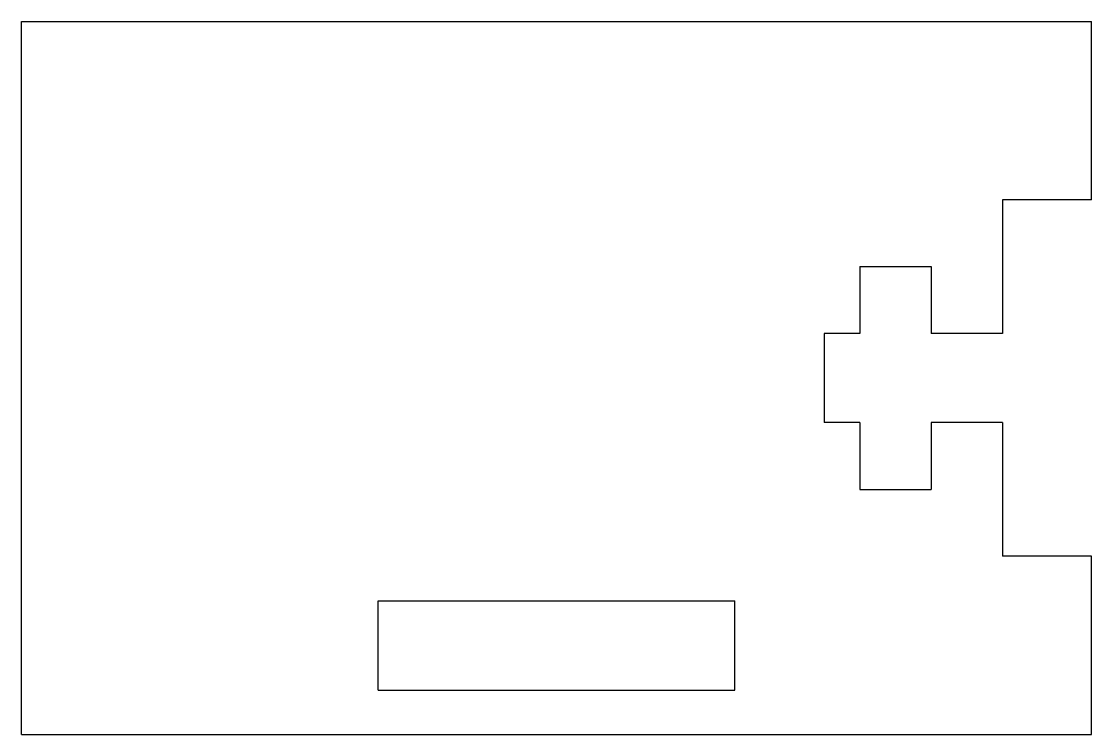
# Model space of a CAD drawing. Extents: x 0 to 1.5, y 0 to 1.
import ezdxf

# ---------------------------------------------------------------- set-up
doc = ezdxf.new("R2010")
doc.units = 0
doc.layers.add('VISIBLE', color=7, linetype='CONTINUOUS')

msp = doc.modelspace()

# ---------------------------------------------------------------- linework, layer by layer
at = {"layer": 'VISIBLE'}
for p, q in [((0, 1), (1.5, 1)), ((0, 0), (0, 1)), ((1.5, 0.75), (1.5, 1)), ((1.5, 0.75), (1.375, 0.75)), ((1.375, 0.75), (1.375, 0.5625)), ((1.175, 0.65625), (1.175, 0.5625)), ((1.175, 0.65625), (1.275, 0.65625)), ((1.275, 0.65625), (1.275, 0.5625)), ((1.125, 0.5625), (1.125, 0.4375)), ((1.175, 0.5625), (1.125, 0.5625)), ((1.375, 0.5625), (1.275, 0.5625)), ((1.175, 0.4375), (1.125, 0.4375)), ((1.175, 0.4375), (1.175, 0.34375)), ((1.375, 0.4375), (1.275, 0.4375)), ((1.275, 0.4375), (1.275, 0.34375)), ((1.375, 0.4375), (1.375, 0.25)), ((1.175, 0.34375), (1.275, 0.34375)), ((1.5, 0.25), (1.375, 0.25)), ((1.5, 0), (1.5, 0.25)), ((0.5, 0.0625), (0.5, 0.1875)), ((0.5, 0.1875), (1, 0.1875)), ((1, 0.0625), (1, 0.1875)), ((0.5, 0.0625), (1, 0.0625)), ((0, 0), (1.5, 0))]:
    msp.add_line(p, q, dxfattribs=at)

doc.saveas('drawing.dxf')
